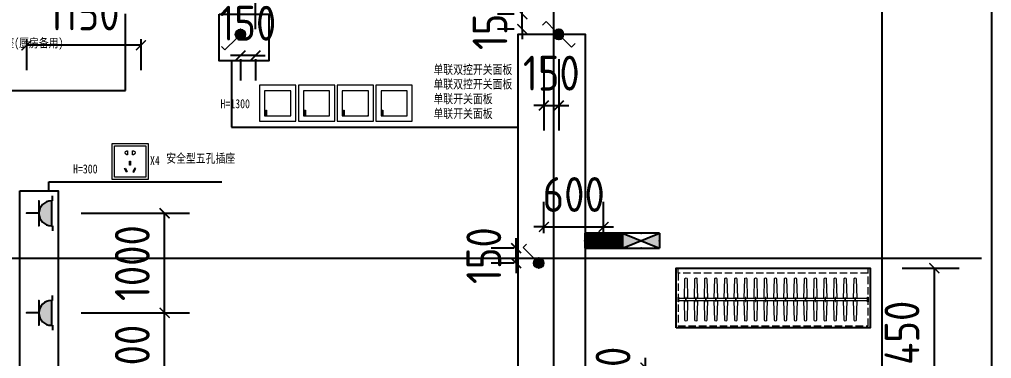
# Model space of a CAD drawing. Extents: x -29700 to 0, y 0 to 131000.
# Drawn here: x -19770 to -9999, y 120782 to 124188 of the extents above; entities that cross this region are included whole.
import ezdxf
from ezdxf.enums import TextEntityAlignment as Align

# ---------------------------------------------------------------- set-up
doc = ezdxf.new("R2010")
doc.units = 0
doc.header["$LTSCALE"] = 1000
doc.header["$MEASUREMENT"] = 0
doc.linetypes.add('A户型二层平面图$0$DASH', pattern=[0.35, 0.25, -0.1])
doc.layers.get('0').update_dxf_attribs({"linetype": 'CONTINUOUS'})
doc.layers.get('Defpoints').update_dxf_attribs({"linetype": 'CONTINUOUS'})
for name, color, linetype in [('A户型二层平面图$0$A_家具_基线', 251, 'CONTINUOUS'), ('DOTE', 1, 'CONTINUOUS'), ('EQUIP-插座', 3, 'CONTINUOUS'), ('EQUIP-箱柜', 3, 'CONTINUOUS'), ('EQUIP-通讯', 3, 'CONTINUOUS'), ('TEL_TEXT', 7, 'CONTINUOUS')]:
    doc.layers.add(name, color=color, linetype=linetype)
for name, color, linetype, lineweight in [('EQUIP-照明', 3, 'CONTINUOUS', 15), ('PS-FNO(图纸空间编号）', 7, 'CONTINUOUS', 15), ('TK-图框', 3, 'CONTINUOUS', 15), ('TK-引注', 50, 'CONTINUOUS', 15)]:
    doc.layers.add(name, color=color, linetype=linetype, lineweight=lineweight)
doc.styles.add('_TCH_LABEL', font='COMPLEX', dxfattribs={"bigfont": 'GBCBIG'})
doc.styles.add('_TEL_DIM', font='SIMPLEX', dxfattribs={"width": 0.8, "height": 3.5, "bigfont": 'HZTXT'})
doc.styles.get("Standard").update_dxf_attribs({"font": 'gbenor.shx', "bigfont": 'gbcbig.shx'})
doc.styles.add('宋体', font='', dxfattribs={"width": 0.75})
doc.styles.get('宋体').set_extended_font_data('SimSun')
doc.dimstyles.get("Standard").update_dxf_attribs({"dimscale": 100, "dimtxt": 3.5, "dimasz": 1, "dimexe": 2.5, "dimexo": 3, "dimgap": 1.5, "dimtad": 1, "dimdec": 0, "dimzin": 0, "dimdsep": 46, "dimtxsty": 'Standard', "dimblk": 'ARCHTICK', "dimcen": 0.09, "dimclrd": 3, "dimclre": 3, "dimclrt": 2, "dimadec": 0, "dimazin": 0, "dimtfac": 1, "dimtdec": 0, "dimtix": 1, "dimtmove": 2, "dimatfit": 3, "dimfxl": 1, "dimtolj": 1, "dimtzin": 0, "dimarcsym": 0})

# ---------------------------------------------------------------- blocks, each defined once
blk = doc.blocks.new('*U27')
blk.add_lwpolyline([(0, -600), (0, 0), (1950, 0), (1950, -600)], close=True)
at = {"color": 250, "lineweight": 13, "ltscale": 0.3}
for points in [[(20, -50), (20, 0)], [(1930, -50), (1930, 0)], [(99.4, -329.6), (99.4, -335.5), (100.9, -335.5), (100.9, -296.3), (99.4, -296.3), (99.4, -329.6), (99.4, -302)], [(199.4, -329.6), (199.4, -335.5), (200.9, -335.5), (200.9, -296.3), (199.4, -296.3), (199.4, -329.6), (199.4, -302)], [(299.4, -329.6), (299.4, -335.5), (300.9, -335.5), (300.9, -296.3), (299.4, -296.3), (299.4, -329.6), (299.4, -302)], [(399.4, -329.6), (399.4, -335.5), (400.9, -335.5), (400.9, -296.3), (399.4, -296.3), (399.4, -329.6), (399.4, -302)], [(499.4, -329.6), (499.4, -335.5), (500.9, -335.5), (500.9, -296.3), (499.4, -296.3), (499.4, -329.6), (499.4, -302)], [(599.4, -329.6), (599.4, -335.5), (600.9, -335.5), (600.9, -296.3), (599.4, -296.3), (599.4, -329.6), (599.4, -302)], [(699.4, -329.6), (699.4, -335.5), (700.9, -335.5), (700.9, -296.3), (699.4, -296.3), (699.4, -329.6), (699.4, -302)], [(799.4, -329.6), (799.4, -335.5), (800.9, -335.5), (800.9, -296.3), (799.4, -296.3), (799.4, -329.6), (799.4, -302)], [(899.4, -329.6), (899.4, -335.5), (900.9, -335.5), (900.9, -296.3), (899.4, -296.3), (899.4, -329.6), (899.4, -302)], [(999.4, -329.6), (999.4, -335.5), (1000.9, -335.5), (1000.9, -296.3), (999.4, -296.3), (999.4, -329.6), (999.4, -302)], [(1099.4, -329.6), (1099.4, -335.5), (1100.9, -335.5), (1100.9, -296.3), (1099.4, -296.3), (1099.4, -329.6), (1099.4, -302)], [(1199.4, -329.6), (1199.4, -335.5), (1200.9, -335.5), (1200.9, -296.3), (1199.4, -296.3), (1199.4, -329.6), (1199.4, -302)], [(1299.4, -329.6), (1299.4, -335.5), (1300.9, -335.5), (1300.9, -296.3), (1299.4, -296.3), (1299.4, -329.6), (1299.4, -302)], [(1399.4, -329.6), (1399.4, -335.5), (1400.9, -335.5), (1400.9, -296.3), (1399.4, -296.3), (1399.4, -329.6), (1399.4, -302)], [(1499.4, -329.6), (1499.4, -335.5), (1500.9, -335.5), (1500.9, -296.3), (1499.4, -296.3), (1499.4, -329.6), (1499.4, -302)], [(1599.4, -329.6), (1599.4, -335.5), (1600.9, -335.5), (1600.9, -296.3), (1599.4, -296.3), (1599.4, -329.6), (1599.4, -302)], [(1699.4, -329.6), (1699.4, -335.5), (1700.9, -335.5), (1700.9, -296.3), (1699.4, -296.3), (1699.4, -329.6), (1699.4, -302)], [(1799.4, -329.6), (1799.4, -335.5), (1800.9, -335.5), (1800.9, -296.3), (1799.4, -296.3), (1799.4, -329.6), (1799.4, -302)]]:
    blk.add_lwpolyline(points, dxfattribs=at)
at = {"color": 250, "linetype": 'A户型二层平面图$0$DASH', "lineweight": 13, "ltscale": 0.3}
blk.add_lwpolyline([(20, -580), (1930, -580), (1930, -50), (20, -50)], close=True, dxfattribs=at)
at = {"color": 250, "lineweight": 13, "ltscale": 0.3}
for points in [[(84.1, -302.5), (89.7, -109.4, -0.431026), (100, -99.1, -0.397598), (110.3, -109.4), (115.9, -302.5)], [(184.1, -302.5), (189.7, -109.4, -0.431026), (200, -99.1, -0.397598), (210.3, -109.4), (215.9, -302.5)], [(284.1, -302.5), (289.7, -109.4, -0.431026), (300, -99.1, -0.397598), (310.3, -109.4), (315.9, -302.5)], [(384.1, -302.5), (389.7, -109.4, -0.431026), (400, -99.1, -0.397598), (410.3, -109.4), (415.9, -302.5)], [(484.1, -302.5), (489.7, -109.4, -0.431026), (500, -99.1, -0.397598), (510.3, -109.4), (515.9, -302.5)], [(584.1, -302.5), (589.7, -109.4, -0.431026), (600, -99.1, -0.397598), (610.3, -109.4), (615.9, -302.5)], [(684.1, -302.5), (689.7, -109.4, -0.431026), (700, -99.1, -0.397598), (710.3, -109.4), (715.9, -302.5)], [(784.1, -302.5), (789.7, -109.4, -0.431026), (800, -99.1, -0.397598), (810.3, -109.4), (815.9, -302.5)], [(884.1, -302.5), (889.7, -109.4, -0.431026), (900, -99.1, -0.397598), (910.3, -109.4), (915.9, -302.5)], [(984.1, -302.5), (989.7, -109.4, -0.431026), (1000, -99.1, -0.397598), (1010.3, -109.4), (1015.9, -302.5)], [(1084.1, -302.5), (1089.7, -109.4, -0.431026), (1100, -99.1, -0.397598), (1110.3, -109.4), (1115.9, -302.5)], [(1184.1, -302.5), (1189.7, -109.4, -0.431026), (1200, -99.1, -0.397598), (1210.3, -109.4), (1215.9, -302.5)], [(1284.1, -302.5), (1289.7, -109.4, -0.431026), (1300, -99.1, -0.397598), (1310.3, -109.4), (1315.9, -302.5)], [(1384.1, -302.5), (1389.7, -109.4, -0.431026), (1400, -99.1, -0.397598), (1410.3, -109.4), (1415.9, -302.5)], [(1484.1, -302.5), (1489.7, -109.4, -0.431026), (1500, -99.1, -0.397598), (1510.3, -109.4), (1515.9, -302.5)], [(1584.1, -302.5), (1589.7, -109.4, -0.431026), (1600, -99.1, -0.397598), (1610.3, -109.4), (1615.9, -302.5)], [(1684.1, -302.5), (1689.7, -109.4, -0.431026), (1700, -99.1, -0.397598), (1710.3, -109.4), (1715.9, -302.5)], [(1784.1, -302.5), (1789.7, -109.4, -0.431026), (1800, -99.1, -0.397598), (1810.3, -109.4), (1815.9, -302.5)], [(115.9, -327.5), (110.3, -522.4, -1), (89.7, -522.4), (84.1, -327.5)], [(215.9, -327.5), (210.3, -522.4, -1), (189.7, -522.4), (184.1, -327.5)], [(315.9, -327.5), (310.3, -522.4, -1), (289.7, -522.4), (284.1, -327.5)], [(415.9, -327.5), (410.3, -522.4, -1), (389.7, -522.4), (384.1, -327.5)], [(515.9, -327.5), (510.3, -522.4, -1), (489.7, -522.4), (484.1, -327.5)], [(615.9, -327.5), (610.3, -522.4, -1), (589.7, -522.4), (584.1, -327.5)], [(715.9, -327.5), (710.3, -522.4, -1), (689.7, -522.4), (684.1, -327.5)], [(815.9, -327.5), (810.3, -522.4, -1), (789.7, -522.4), (784.1, -327.5)], [(915.9, -327.5), (910.3, -522.4, -1), (889.7, -522.4), (884.1, -327.5)], [(1015.9, -327.5), (1010.3, -522.4, -1), (989.7, -522.4), (984.1, -327.5)], [(1115.9, -327.5), (1110.3, -522.4, -1), (1089.7, -522.4), (1084.1, -327.5)], [(1215.9, -327.5), (1210.3, -522.4, -1), (1189.7, -522.4), (1184.1, -327.5)], [(1315.9, -327.5), (1310.3, -522.4, -1), (1289.7, -522.4), (1284.1, -327.5)], [(1415.9, -327.5), (1410.3, -522.4, -1), (1389.7, -522.4), (1384.1, -327.5)], [(1515.9, -327.5), (1510.3, -522.4, -1), (1489.7, -522.4), (1484.1, -327.5)], [(1615.9, -327.5), (1610.3, -522.4, -1), (1589.7, -522.4), (1584.1, -327.5)], [(1715.9, -327.5), (1710.3, -522.4, -1), (1689.7, -522.4), (1684.1, -327.5)], [(1815.9, -327.5), (1810.3, -522.4, -1), (1789.7, -522.4), (1784.1, -327.5)]]:
    blk.add_lwpolyline(points, format="xyb", dxfattribs=at)
blk.add_lwpolyline([(1930, -337.5), (1925, -337.5), (1925, -327.5), (25, -327.5), (25, -337.5), (20, -337.5), (20, -292.5), (25, -292.5), (25, -327.5), (25, -302.5), (1925, -302.5), (1925, -327.5), (1925, -292.5), (1930, -292.5)], close=True, dxfattribs=at)
blk = doc.blocks.new('；u；')
at = {"color": 251}
blk.add_lwpolyline([(69126.2, -74798.5), (64726.2, -74798.5), (64726.2, -62398.5), (78926.2, -62398.5), (78926.2, -74798.5), (74526.2, -74798.5)], dxfattribs=at)
at = {"layer": 'DOTE', "color": 251}
for p, q in [((71526.2, -66898.5), (71526.2, -62498.5)), ((74526.2, -74698.5), (74526.2, -62498.5)), ((77826.2, -74698.5), (77826.2, -62498.5)), ((64826.2, -69198.5), (78826.2, -69198.5))]:
    blk.add_line(p, q, dxfattribs=at)
at = {"layer": 'A户型二层平面图$0$A_家具_基线', "color": 251, "rotation": 359.9999943370795}
blk.add_blockref('*U27', (75755, -69298.5), dxfattribs=at)
blk = doc.blocks.new('_ArchTick')
at = {"color": 0, "linetype": 'ByBlock', "const_width": 0.15}
blk.add_lwpolyline([(-0.5, -0.5), (0.5, 0.5)], dxfattribs=at)
blk = doc.blocks.new('*D76')
at = {"color": 3, "lineweight": -2, "transparency": 16777216}
for p, q in [((-14777.6, 121890.7), (-14777.6, 121990.7)), ((-14798.9, 121890.7), (-15027.6, 121890.7)), ((-14777.6, 121740.7), (-14777.6, 121890.7)), ((-14798.9, 121740.7), (-15027.6, 121740.7)), ((-14777.6, 121740.7), (-14777.6, 121640.7))]:
    blk.add_line(p, q, dxfattribs=at)
at = {"layer": 'Defpoints', "color": 0, "transparency": 16777216}
for p in [(-14777.6, 121890.7), (-14498.9, 121890.7), (-14498.9, 121740.7)]:
    blk.add_point(p, dxfattribs=at)
at = {"color": 3, "lineweight": -2, "transparency": 16777216, "xscale": 100, "yscale": 100, "zscale": 100}
for p, rotation in [((-14777.6, 121890.7), 270), ((-14777.6, 121740.7), 90)]:
    blk.add_blockref('_ArchTick', p, dxfattribs=dict(at, rotation=rotation))
at = {"color": 2, "transparency": 16777216, "insert": (-15102.6, 121815.7), "char_height": 350, "attachment_point": 5, "rotation": 90}
blk.add_mtext('\\A1;150', dxfattribs=at)
blk = doc.blocks.new('*D78')
at = {"color": 3, "lineweight": -2, "transparency": 16777216}
for p, q in [((-13478.7, 120690.8), (-13478.7, 120790.8)), ((-13998.9, 120690.8), (-13228.7, 120690.8)), ((-13478.7, 120690.8), (-13478.7, 120540.8)), ((-13998.9, 120540.8), (-13228.7, 120540.8)), ((-13478.7, 120540.8), (-13478.7, 120440.8))]:
    blk.add_line(p, q, dxfattribs=at)
at = {"layer": 'Defpoints', "color": 0, "transparency": 16777216}
for p in [(-14298.9, 120690.8), (-14298.9, 120540.8), (-13478.7, 120540.8)]:
    blk.add_point(p, dxfattribs=at)
at = {"color": 3, "lineweight": -2, "transparency": 16777216, "xscale": 100, "yscale": 100, "zscale": 100}
for p, rotation in [((-13478.7, 120690.8), 270), ((-13478.7, 120540.8), 90)]:
    blk.add_blockref('_ArchTick', p, dxfattribs=dict(at, rotation=rotation))
at = {"color": 2, "transparency": 16777216, "insert": (-13803.7, 120615.8), "char_height": 350, "attachment_point": 5, "rotation": 90}
blk.add_mtext('\\A1;150', dxfattribs=at)
blk = doc.blocks.new('*D83')
at = {"color": 3, "lineweight": -2, "transparency": 16777216}
for p, q in [((-10898.9, 121690.7), (-10324.3, 121690.7)), ((-10574.3, 121690.7), (-10574.3, 120240.7)), ((-10898.9, 120240.7), (-10324.3, 120240.7))]:
    blk.add_line(p, q, dxfattribs=at)
at = {"layer": 'Defpoints', "color": 0, "transparency": 16777216}
for p in [(-11198.9, 121690.7), (-11198.9, 120240.7), (-10574.3, 120240.7)]:
    blk.add_point(p, dxfattribs=at)
at = {"color": 3, "lineweight": -2, "transparency": 16777216, "xscale": 100, "yscale": 100, "zscale": 100}
for p, rotation in [((-10574.3, 121690.7), 90), ((-10574.3, 120240.7), 270)]:
    blk.add_blockref('_ArchTick', p, dxfattribs=dict(at, rotation=rotation))
at = {"color": 2, "transparency": 16777216, "insert": (-10899.3, 120965.7), "char_height": 350, "attachment_point": 5, "rotation": 90}
blk.add_mtext('\\A1;1450', dxfattribs=at)
blk = doc.blocks.new('$equip$00001240')
for p, q in [((-0.5, 1.05), (-0.7, 1.05)), ((-0.5, 1.05), (-0.5, 1)), ((-0.5, 1), (0.5, 1)), ((0.5, 1.05), (0.7, 1.05)), ((0.5, 1.05), (0.5, 1)), ((-0.5, 0.5), (0.5, 0.5)), ((0, 0.5), (0, 0))]:
    blk.add_line(p, q)
blk.add_arc((0, 1), 0.5, 180, 0)
for points in [[(0.433, 0.75), (-0.433, 0.75), (0.5, 1), (-0.5, 1)], [(0.25, 0.567), (-0.25, 0.567), (0.433, 0.75), (-0.433, 0.75)], [(0, 0.5), (0, 0.5), (0.25, 0.567), (-0.25, 0.567)]]:
    blk.add_solid(points)
at = {"layer": 'EQUIP-照明'}
for p in [(0, 1), (-0.5, 0.5), (0.5, 0.5), (0, 0)]:
    blk.add_point(p, dxfattribs=at)
at = {"layer": 'EQUIP-照明', "flags": 9}
blk.add_attdef('A', (0, 0), '', height=0.00002, dxfattribs=at)
blk = doc.blocks.new('*D87')
at = {"color": 3, "lineweight": -2, "transparency": 16777216}
for p, q in [((-19148.9, 121240.7), (-18061.1, 121240.7)), ((-18311.1, 120240.7), (-18311.1, 121240.7)), ((-19398.9, 120240.7), (-18061.1, 120240.7))]:
    blk.add_line(p, q, dxfattribs=at)
at = {"layer": 'Defpoints', "color": 0, "transparency": 16777216}
for p in [(-19448.9, 121240.7), (-18311.1, 121240.7), (-19698.9, 120240.7)]:
    blk.add_point(p, dxfattribs=at)
at = {"color": 3, "lineweight": -2, "transparency": 16777216, "xscale": 100, "yscale": 100, "zscale": 100}
for p, rotation in [((-18311.1, 121240.7), 90), ((-18311.1, 120240.7), 270)]:
    blk.add_blockref('_ArchTick', p, dxfattribs=dict(at, rotation=rotation))
at = {"color": 2, "transparency": 16777216, "insert": (-18636.1, 120740.7), "char_height": 350, "attachment_point": 5, "rotation": 90}
blk.add_mtext('\\A1;1000', dxfattribs=at)
blk = doc.blocks.new('*D88')
at = {"color": 3, "lineweight": -2, "transparency": 16777216}
for p, q in [((-19148.9, 122240.7), (-18061.1, 122240.7)), ((-18311.1, 121240.7), (-18311.1, 122240.7)), ((-19148.9, 121240.7), (-18061.1, 121240.7))]:
    blk.add_line(p, q, dxfattribs=at)
at = {"layer": 'Defpoints', "color": 0, "transparency": 16777216}
for p in [(-19448.9, 122240.7), (-18311.1, 122240.7), (-19448.9, 121240.7)]:
    blk.add_point(p, dxfattribs=at)
at = {"color": 3, "lineweight": -2, "transparency": 16777216, "xscale": 100, "yscale": 100, "zscale": 100}
for p, rotation in [((-18311.1, 122240.7), 90), ((-18311.1, 121240.7), 270)]:
    blk.add_blockref('_ArchTick', p, dxfattribs=dict(at, rotation=rotation))
at = {"color": 2, "transparency": 16777216, "insert": (-18636.1, 121740.7), "char_height": 350, "attachment_point": 5, "rotation": 90}
blk.add_mtext('\\A1;1000', dxfattribs=at)
blk = doc.blocks.new('*D97')
at = {"color": 3, "lineweight": -2, "transparency": 16777216}
for p, q in [((-14498.9, 123790.7), (-14498.9, 123073.9)), ((-14348.9, 123790.7), (-14348.9, 123073.9)), ((-14498.9, 123323.9), (-14598.9, 123323.9)), ((-14498.9, 123323.9), (-14348.9, 123323.9)), ((-14348.9, 123323.9), (-14248.9, 123323.9))]:
    blk.add_line(p, q, dxfattribs=at)
at = {"layer": 'Defpoints', "color": 0, "transparency": 16777216}
for p in [(-14498.9, 124090.7), (-14348.9, 124090.7), (-14348.9, 123323.9)]:
    blk.add_point(p, dxfattribs=at)
at = {"color": 3, "lineweight": -2, "transparency": 16777216, "xscale": 100, "yscale": 100, "zscale": 100}
blk.add_blockref('_ArchTick', (-14498.9, 123323.9), dxfattribs=at)
at = {"color": 3, "lineweight": -2, "transparency": 16777216, "xscale": 100, "yscale": 100, "zscale": 100, "rotation": 180}
blk.add_blockref('_ArchTick', (-14348.9, 123323.9), dxfattribs=at)
at = {"color": 2, "transparency": 16777216, "insert": (-14423.9, 123648.9), "char_height": 350, "attachment_point": 5}
blk.add_mtext('\\A1;150', dxfattribs=at)
blk = doc.blocks.new('A$C1DE95F60')
at = {"color": 4, "linetype": 'ByBlock'}
blk.add_lwpolyline([(-8, 6), (-8, 0), (-2, 0), (-2, 6)], close=True, dxfattribs=at)
at = {"color": 8, "linetype": 'ByBlock'}
for points in [[(-7.62, 5.62), (-7.62, 0.38), (-2.37, 0.38), (-2.37, 5.62)], [(-5.93, 1.82), (-5.78, 1.9), (-5.46, 1.35), (-5.61, 1.26)], [(-4.9, 3.04), (-5.08, 3.04), (-5.08, 2.4), (-4.9, 2.4)], [(-4.05, 1.82), (-4.2, 1.9), (-4.52, 1.35), (-4.37, 1.26)]]:
    blk.add_lwpolyline(points, close=True, dxfattribs=at)
for points in [[(-5.58, 4.72, 1), (-5.58, 4.21), (-5.58, 4.14), (-5.41, 4.14), (-5.41, 4.78), (-5.58, 4.78)], [(-4.4, 4.72), (-4.4, 4.78), (-4.57, 4.78), (-4.57, 4.14), (-4.4, 4.14), (-4.4, 4.21, 1)]]:
    blk.add_lwpolyline(points, format="xyb", close=True, dxfattribs=at)
blk = doc.blocks.new('A$C0E070EB2')
at = {"color": 4, "linetype": 'ByBlock', "ltscale": 5}
blk.add_lwpolyline([(0, 0), (6.03, 0), (6.03, 6), (0, 6)], close=True, dxfattribs=at)
at = {"color": 8, "linetype": 'ByBlock', "ltscale": 5}
blk.add_lwpolyline([(0.84, 4.94), (0.84, 1.06, 0.414214), (0.97, 0.93), (5.06, 0.93, 0.414214), (5.19, 1.06), (5.19, 4.94, 0.414214), (5.06, 5.07), (0.97, 5.07, 0.414214)], format="xyb", close=True, dxfattribs=at)
blk.add_lwpolyline([(0.84, 0.93), (5.19, 0.93), (5.19, 5.07), (0.84, 5.07)], close=True, dxfattribs=at)
at = {"color": 8}
blk.add_lwpolyline([(1.16, 0.93), (1.04, 0.93), (1.04, 1.83), (1.16, 1.83)], close=True, dxfattribs=at)
blk = doc.blocks.new('$equip$00001208')
for p, q in [((0.147, 0.356), (0.512, 0.72)), ((0.512, 0.72), (0.653, 0.579)), ((-0.147, 0.061), (-0.512, -0.304)), ((-0.512, -0.304), (-0.653, -0.162))]:
    blk.add_line(p, q)
blk.add_circle((0, 0.208), 0.208)
for points in [[(0, 0.417), (0, 0.417), (-0.104, 0.389), (0.104, 0.389)], [(-0.18, 0.312), (0.18, 0.312), (-0.208, 0.208), (0.208, 0.208)], [(-0.18, 0.104), (0.18, 0.104), (-0.208, 0.208), (0.208, 0.208)], [(-0.104, 0.389), (0.104, 0.389), (-0.18, 0.312), (0.18, 0.312)], [(-0.104, 0.028), (0.104, 0.028), (-0.18, 0.104), (0.18, 0.104)], [(0, 0), (0, 0), (-0.104, 0.028), (0.104, 0.028)]]:
    blk.add_solid(points)
at = {"layer": 'EQUIP-照明'}
for p in [(0, 0.417), (-0.208, 0.208), (0, 0), (0.208, 0.208)]:
    blk.add_point(p, dxfattribs=at)
at = {"layer": 'EQUIP-照明', "flags": 9}
blk.add_attdef('A', (0, 0), '', height=0.00002, dxfattribs=at)
blk = doc.blocks.new('*D100')
at = {"color": 3, "lineweight": -2, "transparency": 16777216}
for p, q in [((-14715.7, 124240.6), (-14715.7, 124340.6)), ((-14798.9, 124240.6), (-14965.7, 124240.6)), ((-14715.7, 124090.7), (-14715.7, 124240.6)), ((-14798.9, 124090.7), (-14965.7, 124090.7)), ((-14715.7, 124090.7), (-14715.7, 123990.7))]:
    blk.add_line(p, q, dxfattribs=at)
at = {"layer": 'Defpoints', "color": 0, "transparency": 16777216}
for p in [(-14715.7, 124240.6), (-14498.9, 124240.6), (-14498.9, 124090.7)]:
    blk.add_point(p, dxfattribs=at)
at = {"color": 3, "lineweight": -2, "transparency": 16777216, "xscale": 100, "yscale": 100, "zscale": 100}
for p, rotation in [((-14715.7, 124240.6), 270), ((-14715.7, 124090.7), 90)]:
    blk.add_blockref('_ArchTick', p, dxfattribs=dict(at, rotation=rotation))
at = {"color": 2, "transparency": 16777216, "insert": (-15040.7, 124165.6), "char_height": 350, "attachment_point": 5, "rotation": 90}
blk.add_mtext('\\A1;150', dxfattribs=at)
blk = doc.blocks.new('$equip$00001962')
for p, q in [((0.147, 0.356), (0.625, 0.833)), ((0.625, 0.833), (0.766, 0.692))]:
    blk.add_line(p, q)
blk.add_circle((0, 0.208), 0.208)
for p in [(0, 0.417), (-0.208, 0.208), (0, 0), (0.208, 0.208)]:
    blk.add_point(p)
for points in [[(0, 0.417), (0, 0.417), (-0.104, 0.389), (0.104, 0.389)], [(-0.18, 0.313), (0.18, 0.313), (-0.208, 0.208), (0.208, 0.208)], [(-0.18, 0.104), (0.18, 0.104), (-0.208, 0.208), (0.208, 0.208)], [(-0.104, 0.389), (0.104, 0.389), (-0.18, 0.313), (0.18, 0.313)], [(-0.104, 0.028), (0.104, 0.028), (-0.18, 0.104), (0.18, 0.104)], [(0, 0), (0, 0), (-0.104, 0.028), (0.104, 0.028)]]:
    blk.add_solid(points)
at = {"layer": 'TEL_TEXT', "style": '_TEL_DIM', "flags": 1}
blk.add_attdef('A', text='', height=0.00002, dxfattribs=at).set_placement((0, 0), align=Align.MIDDLE_CENTER)
blk = doc.blocks.new('*D101')
at = {"color": 3, "lineweight": -2, "transparency": 16777216}
for p, q in [((-17548.9, 123825.3), (-17648.9, 123825.3)), ((-17398.9, 123825.3), (-17548.9, 123825.3)), ((-17398.9, 123825.3), (-17298.9, 123825.3)), ((-17548.9, 123790.7), (-17548.9, 123575.3)), ((-17398.9, 123790.7), (-17398.9, 123575.3))]:
    blk.add_line(p, q, dxfattribs=at)
at = {"layer": 'Defpoints', "color": 0, "transparency": 16777216}
for p in [(-17548.9, 124090.7), (-17398.9, 124090.7), (-17548.9, 123825.3)]:
    blk.add_point(p, dxfattribs=at)
at = {"color": 3, "lineweight": -2, "transparency": 16777216, "xscale": 100, "yscale": 100, "zscale": 100}
blk.add_blockref('_ArchTick', (-17548.9, 123825.3), dxfattribs=at)
at = {"color": 3, "lineweight": -2, "transparency": 16777216, "xscale": 100, "yscale": 100, "zscale": 100, "rotation": 180}
blk.add_blockref('_ArchTick', (-17398.9, 123825.3), dxfattribs=at)
at = {"color": 2, "transparency": 16777216, "insert": (-17473.9, 124150.3), "char_height": 350, "attachment_point": 5}
blk.add_mtext('\\A1;150', dxfattribs=at)
blk = doc.blocks.new('*D105')
at = {"color": 3, "lineweight": -2, "transparency": 16777216}
for p, q in [((-19698.9, 123990.7), (-19698.9, 123678.6)), ((-18548.9, 123928.6), (-19698.9, 123928.6)), ((-18548.9, 123990.7), (-18548.9, 123678.6))]:
    blk.add_line(p, q, dxfattribs=at)
at = {"layer": 'Defpoints', "color": 0, "transparency": 16777216}
for p in [(-19698.9, 124290.7), (-18548.9, 124290.7), (-19698.9, 123928.6)]:
    blk.add_point(p, dxfattribs=at)
at = {"color": 3, "lineweight": -2, "transparency": 16777216, "xscale": 100, "yscale": 100, "zscale": 100, "rotation": 180}
blk.add_blockref('_ArchTick', (-19698.9, 123928.6), dxfattribs=at)
at = {"color": 3, "lineweight": -2, "transparency": 16777216, "xscale": 100, "yscale": 100, "zscale": 100}
blk.add_blockref('_ArchTick', (-18548.9, 123928.6), dxfattribs=at)
at = {"color": 2, "transparency": 16777216, "insert": (-19123.9, 124253.6), "char_height": 350, "attachment_point": 5}
blk.add_mtext('\\A1;1150', dxfattribs=at)
blk = doc.blocks.new('$equip$00002564')
for p, q in [((-0.75, 0.6), (-0.75, 0)), ((-0.75, 0.6), (0.75, 0)), ((-0.75, 0), (0.75, 0.6)), ((0.75, 0.6), (-0.75, 0.6)), ((0.75, 0.6), (0.75, 0)), ((-0.75, 0), (0.75, 0))]:
    blk.add_line(p, q)
at = {"const_width": 0.016}
blk.add_lwpolyline([(-0.75, 0.6), (-0.75, 0), (0.75, 0), (0.75, 0.6), (-0.75, 0.6), (-0.75, 0)], dxfattribs=at)
for p in [(0, 0.6), (-0.75, 0.3), (0, 0), (0.75, 0.3)]:
    blk.add_point(p)
for points in [[(-0.75, 0.6), (0, 0.3), (-0.75, 0)], [(0.75, 0.6), (0, 0.3), (0.75, 0)]]:
    blk.add_solid(points)
at = {"color": 7, "style": '_TEL_DIM', "flags": 1}
blk.add_attdef('A', text='', height=0.00002, dxfattribs=at).set_placement((0, 0), align=Align.MIDDLE_CENTER)
blk = doc.blocks.new('*X47')
at = {"color": 0}
for p, q in [((-250, 33), (-83, 200)), ((-250, 68), (-118, 200)), ((-250, 104), (-154, 200)), ((-250, 139), (-189, 200)), ((-250, 174), (-224, 200)), ((-247, 0), (-47, 200)), ((-212, 0), (-12, 200)), ((-177, 0), (23, 200)), ((-141, 0), (59, 200)), ((-106, 0), (94, 200)), ((-71, 0), (129, 200)), ((-35, 0), (165, 200)), ((0, 0), (200, 200)), ((35, 0), (235, 200)), ((71, 0), (250, 179)), ((106, 0), (250, 144)), ((141, 0), (250, 109)), ((177, 0), (250, 73)), ((212, 0), (250, 38)), ((247, 0), (250, 3))]:
    blk.add_line(p, q, dxfattribs=at)
blk = doc.blocks.new('$equip$00001421')
for p, q in [((0.75, 0.6), (-0.75, 0.6)), ((-0.75, 0.6), (-0.75, 0)), ((0.75, 0), (0.75, 0.6)), ((-0.75, 0), (0.75, 0))]:
    blk.add_line(p, q)
at = {"const_width": 0.6}
blk.add_lwpolyline([(-0.75, 0.3), (0.75, 0.3)], dxfattribs=at)
for p in [(0, 0.6), (-0.75, 0.3), (0, 0), (0.75, 0.3)]:
    blk.add_point(p)
at = {"xscale": 0.00300000000061118, "yscale": 0.00300000000061118, "zscale": 0.00300000000061118}
blk.add_blockref('*X47', (0, 0), dxfattribs=at)
at = {"style": '_TCH_LABEL', "flags": 9}
blk.add_attdef('A', (0, 0), '', height=0.00002, dxfattribs=at)
blk = doc.blocks.new('*D107')
at = {"color": 3, "lineweight": -2, "transparency": 16777216}
for p, q in [((-14498.9, 122040.7), (-14498.9, 122354.8)), ((-13898.9, 122040.7), (-13898.9, 122354.8)), ((-14498.9, 122104.8), (-14598.9, 122104.8)), ((-14498.9, 122104.8), (-13898.9, 122104.8)), ((-13898.9, 122104.8), (-13798.9, 122104.8))]:
    blk.add_line(p, q, dxfattribs=at)
at = {"layer": 'Defpoints', "color": 0, "transparency": 16777216}
for p in [(-13898.9, 122104.8), (-14498.9, 121740.7), (-13898.9, 121740.7)]:
    blk.add_point(p, dxfattribs=at)
at = {"color": 3, "lineweight": -2, "transparency": 16777216, "xscale": 100, "yscale": 100, "zscale": 100}
blk.add_blockref('_ArchTick', (-14498.9, 122104.8), dxfattribs=at)
at = {"color": 3, "lineweight": -2, "transparency": 16777216, "xscale": 100, "yscale": 100, "zscale": 100, "rotation": 180}
blk.add_blockref('_ArchTick', (-13898.9, 122104.8), dxfattribs=at)
at = {"color": 2, "transparency": 16777216, "insert": (-14198.9, 122429.8), "char_height": 350, "attachment_point": 5}
blk.add_mtext('\\A1;600', dxfattribs=at)

msp = doc.modelspace()

# ---------------------------------------------------------------- linework, layer by layer
at = {"color": 1}
for p, q in [((-18703.8, 123473.4), (-18703.8, 124243.5)), ((-17637.9, 123772.6), (-17637.9, 123106.2)), ((-20790.4, 123473.4), (-18703.8, 123473.4)), ((-17637.9, 123106.2), (-14757.3, 123106.2)), ((-19475.3, 122465.9), (-19475.3, 122556.2)), ((-19475.3, 122556.2), (-17737.4, 122556.2))]:
    msp.add_line(p, q, dxfattribs=at)
for points in [[(-17761.5, 124240.7), (-17263.3, 124240.7), (-17263.3, 123772.6), (-17761.5, 123772.6)], [(-14082.3, 120321.7), (-14757.3, 120321.7), (-14757.3, 124041.9), (-14082.3, 124041.9)], [(-19766.9, 122465.9), (-19380.4, 122465.9), (-19380.4, 117659.8), (-19766.9, 117659.8)]]:
    msp.add_lwpolyline(points, close=True, dxfattribs=at)

# ---------------------------------------------------------------- block references
msp.add_blockref('；u；', (-88925.1, 190989.1), dxfattribs=at)
at = {"layer": 'EQUIP-插座', "xscale": 250, "yscale": 250, "zscale": 250, "rotation": 270}
for p in [(-19698.9, 122240.7), (-19698.9, 121240.7)]:
    msp.add_blockref('$equip$00001240', p, dxfattribs=at)
at = {"layer": 'EQUIP-照明', "xscale": -250, "yscale": 250, "zscale": 250, "rotation": 180}
msp.add_blockref('$equip$00001208', (-14348.9, 124090.7), dxfattribs=at)
at = {"layer": 'EQUIP-照明', "color": 1, "xscale": 250, "yscale": 250, "zscale": 250}
for p, rotation in [((-17548.9, 124090.7), 180), ((-14498.9, 121740.7), 90)]:
    msp.add_blockref('$equip$00001962', p, dxfattribs=dict(at, rotation=rotation))
at = {"layer": 'EQUIP-箱柜', "color": 1, "xscale": 250, "yscale": 250, "zscale": 250}
msp.add_blockref('$equip$00001421', (-13898.9, 121890.7), dxfattribs=at)
at = {"layer": 'EQUIP-通讯', "color": 1, "xscale": 250, "yscale": 250, "zscale": 250}
msp.add_blockref('$equip$00002564', (-13522.6, 121890.7), dxfattribs=at)
at = {"layer": 'PS-FNO(图纸空间编号）', "color": 0, "linetype": 'ByBlock', "xscale": -60.5, "yscale": 60.5, "zscale": 60.50000000000001}
msp.add_blockref('A$C1DE95F60', (-18959.7, 122579.5), dxfattribs=at)
at = {"layer": 'TK-图框', "xscale": 60.5, "yscale": 60.5, "zscale": 60.5}
for p in [(-17356.4, 123165.4), (-16966.5, 123165.4), (-16576.5, 123165.4), (-16186.5, 123165.4)]:
    msp.add_blockref('A$C0E070EB2', p, dxfattribs=at)

# ---------------------------------------------------------------- texts
at = {"layer": 'TK-引注', "style": '宋体', "width": 0.8}
for s, p in [('安全型防水型五孔插座(厨房备用)', (-20813.1, 123907.7)), ('单联双控开关面板', (-15608.6, 123640.6)), ('单联双控开关面板', (-15608.6, 123493.9)), ('单联开关面板', (-15608.6, 123346.1)), ('单联开关面板', (-15608.6, 123198.4)), ('安全型五孔插座 ', (-18294.8, 122748.7)), ('X4', (-18458.1, 122725))]:
    msp.add_text(s, height=90.75, dxfattribs=at).set_placement(p)
for s, p in [('H=1300', (-17749.6, 123342.1)), ('H=300', (-19231.8, 122687))]:
    msp.add_text(s, height=90.75, dxfattribs=at).set_placement(p, align=Align.MIDDLE_LEFT)

# ---------------------------------------------------------------- dimensions: what is measured, and where the dimension line sits
at = {"color": 1}
dim = msp.add_linear_dim(base=(-14715.7, 124240.6), p1=(-14498.9, 124090.7), p2=(-14498.9, 124240.6), angle=90, dimstyle='Standard', dxfattribs=at)
dim.commit()
dim.dimension.update_dxf_attribs({"geometry": '*D100', "text_midpoint": (-15040.7, 124165.6)})
for base, p1, p2, picture, middle in [((-19698.9, 123928.6), (-18548.9, 124290.7), (-19698.9, 124290.7), '*D105', (-19123.9, 124253.6)), ((-17548.9, 123825.3), (-17398.9, 124090.7), (-17548.9, 124090.7), '*D101', (-17473.9, 124150.3))]:
    dim = msp.add_linear_dim(base=base, p1=p1, p2=p2, dimstyle='Standard', dxfattribs=at)
    dim.commit()
    dim.dimension.update_dxf_attribs({"geometry": picture, "text_midpoint": middle})
dim = msp.add_linear_dim(base=(-14348.9, 123323.9), p1=(-14498.9, 124090.7), p2=(-14348.9, 124090.7), dimstyle='Standard')
dim.commit()
dim.dimension.update_dxf_attribs({"geometry": '*D97', "text_midpoint": (-14423.9, 123648.9)})
at = {"color": 0}
dim = msp.add_linear_dim(base=(-13898.9, 122104.8), p1=(-14498.9, 121740.7), p2=(-13898.9, 121740.7), dimstyle='Standard', dxfattribs=at)
dim.commit()
dim.dimension.update_dxf_attribs({"geometry": '*D107', "text_midpoint": (-14198.9, 122429.8)})
for base, p1, p2, picture, middle in [((-18311.1, 122240.7), (-19448.9, 121240.7), (-19448.9, 122240.7), '*D88', (-18636.1, 121740.7)), ((-14777.6, 121890.7), (-14498.9, 121740.7), (-14498.9, 121890.7), '*D76', (-15102.6, 121815.7)), ((-10574.3, 120240.7), (-11198.9, 121690.7), (-11198.9, 120240.7), '*D83', (-10899.3, 120965.7)), ((-18311.1, 121240.7), (-19698.9, 120240.7), (-19448.9, 121240.7), '*D87', (-18636.1, 120740.7)), ((-13478.7, 120540.8), (-14298.9, 120690.8), (-14298.9, 120540.8), '*D78', (-13803.7, 120615.8))]:
    dim = msp.add_linear_dim(base=base, p1=p1, p2=p2, angle=90, dimstyle='Standard')
    dim.commit()
    dim.dimension.update_dxf_attribs({"geometry": picture, "text_midpoint": middle})

doc.saveas('drawing.dxf')
